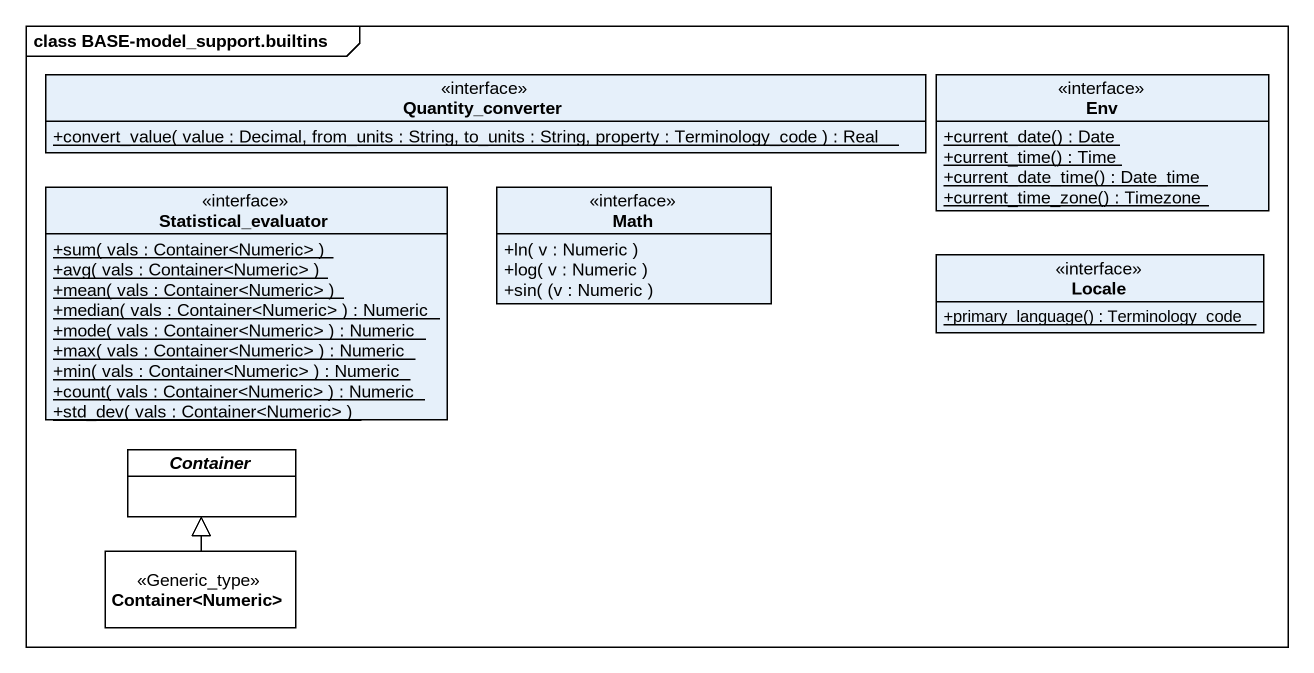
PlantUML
@startuml
mainframe class BASE-model_support.builtins
hide circle
hide empty members
skinparam classAttributeIconSize 0
interface Quantity_converter {
  {static} +convert_value( value : Decimal, from_units : String, to_units : String, property : Terminology_code ) : Real
}
interface Env {
  {static} +current_date() : Date
  {static} +current_time() : Time
  {static} +current_date_time() : Date_time
  {static} +current_time_zone() : Timezone
}
interface Statistical_evaluator {
  {static} +sum( vals : Container<Numeric> )
  {static} +avg( vals : Container<Numeric> )
  {static} +mean( vals : Container<Numeric> )
  {static} +median( vals : Container<Numeric> ) : Numeric
  {static} +mode( vals : Container<Numeric> ) : Numeric
  {static} +max( vals : Container<Numeric> ) : Numeric
  {static} +min( vals : Container<Numeric> ) : Numeric
  {static} +count( vals : Container<Numeric> ) : Numeric
  {static} +std_dev( vals : Container<Numeric> )
}
interface Math {
  +ln( v : Numeric )
  +log( v : Numeric )
  +sin( (v : Numeric )
}
interface Locale {
  {static} +primary_language() : Terminology_code
}
abstract class Container #FFFFFF
class "Container<Numeric>" as Container_Numeric <<Generic_type>> #FFFFFF
Container_Numeric -up-|> Container
@enduml
